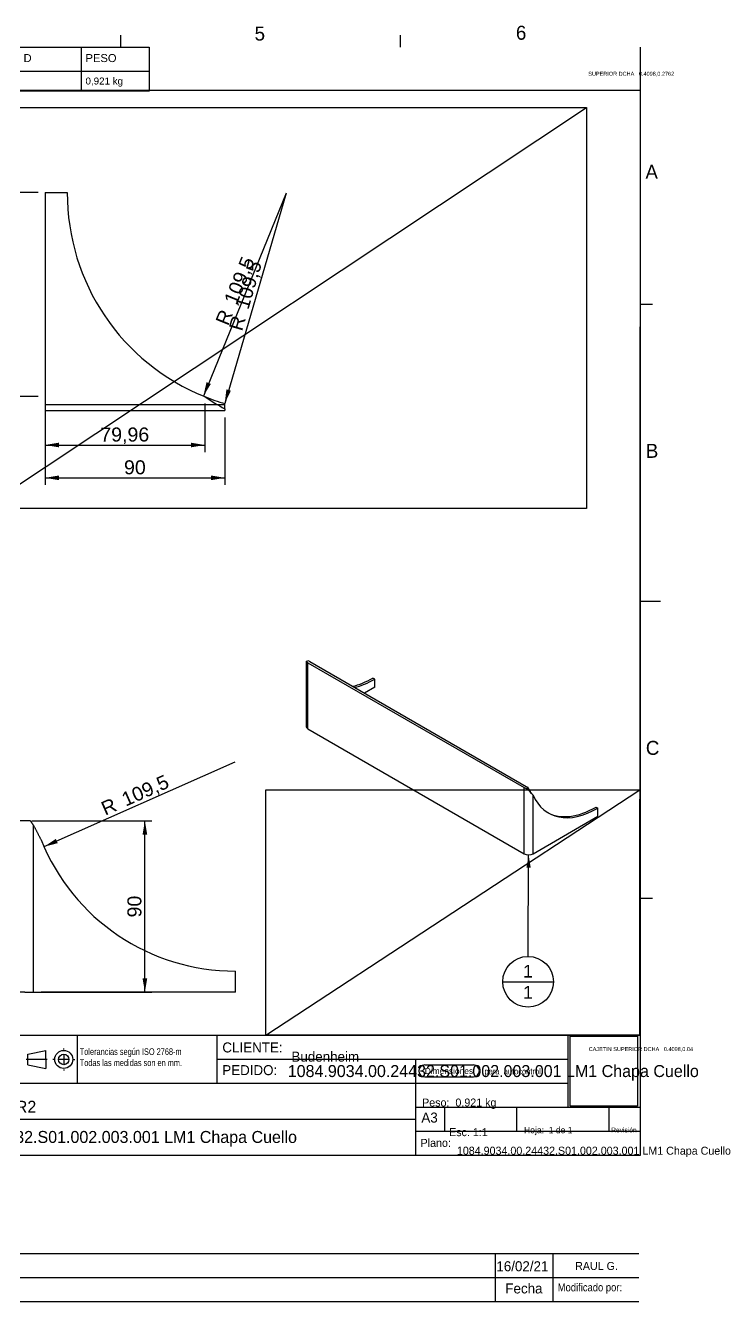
# Model space of a CAD drawing. Header units: millimetres. Extents: x -1 to 433, y -27 to 292.
# Drawn here: x 256.2 to 432.5, y -26.5 to 292.4 of the extents above; entities that cross this region are included whole.
import ezdxf
from ezdxf import colors
from ezdxf.entities.mleader import LeaderData, LeaderLine
from ezdxf.enums import TextEntityAlignment as Align
from ezdxf.lldxf.tags import DXFTag
from ezdxf.math import Vec2, Vec3

# ---------------------------------------------------------------- set-up
doc = ezdxf.new("R2010")
doc.units = ezdxf.units.MM
doc.layers.add('1084.9034.00.244', color=7, linetype='Continuous')
doc.layers.add('Predeterminado', color=7, linetype='Continuous')
doc.styles.add('SEACAD_Arial', font='arial.ttf')
tags = doc.linetypes.add('CENTER2', pattern=[28.575, 19.05, -3.175, 3.175, -3.175]).pattern_tags.tags
tags[10:11] = [DXFTag(74, 4), DXFTag(75, 0), DXFTag(340, '0'), DXFTag(46, 0.0), DXFTag(50, 0.0), DXFTag(44, 0.0), DXFTag(45, 0.0)]
tags[8:9] = [DXFTag(74, 4), DXFTag(75, 0), DXFTag(340, '0'), DXFTag(46, 0.0), DXFTag(50, 0.0), DXFTag(44, 0.0), DXFTag(45, 0.0)]
tags[6:7] = [DXFTag(74, 4), DXFTag(75, 0), DXFTag(340, '0'), DXFTag(46, 0.0), DXFTag(50, 0.0), DXFTag(44, 0.0), DXFTag(45, 0.0)]
tags[4:5] = [DXFTag(74, 4), DXFTag(75, 0), DXFTag(340, '0'), DXFTag(46, 0.0), DXFTag(50, 0.0), DXFTag(44, 0.0), DXFTag(45, 0.0)]
tags = doc.linetypes.add('DASHDOT2', pattern=[12.7, 6.35, -3.175, 0, -3.175]).pattern_tags.tags
tags[10:11] = [DXFTag(74, 4), DXFTag(75, 0), DXFTag(340, '0'), DXFTag(46, 0.0), DXFTag(50, 0.0), DXFTag(44, 0.0), DXFTag(45, 0.0)]
tags[8:9] = [DXFTag(74, 4), DXFTag(75, 0), DXFTag(340, '0'), DXFTag(46, 0.0), DXFTag(50, 0.0), DXFTag(44, 0.0), DXFTag(45, 0.0)]
tags[6:7] = [DXFTag(74, 4), DXFTag(75, 0), DXFTag(340, '0'), DXFTag(46, 0.0), DXFTag(50, 0.0), DXFTag(44, 0.0), DXFTag(45, 0.0)]
tags[4:5] = [DXFTag(74, 4), DXFTag(75, 0), DXFTag(340, '0'), DXFTag(46, 0.0), DXFTag(50, 0.0), DXFTag(44, 0.0), DXFTag(45, 0.0)]
tags = doc.linetypes.add('HIDDEN2', pattern=[4.7625, 3.175, -1.5875]).pattern_tags.tags
tags[6:7] = [DXFTag(74, 4), DXFTag(75, 0), DXFTag(340, '0'), DXFTag(46, 0.0), DXFTag(50, 0.0), DXFTag(44, 0.0), DXFTag(45, 0.0)]
tags[4:5] = [DXFTag(74, 4), DXFTag(75, 0), DXFTag(340, '0'), DXFTag(46, 0.0), DXFTag(50, 0.0), DXFTag(44, 0.0), DXFTag(45, 0.0)]
doc.dimstyles.new('U3_5', dxfattribs={"dimtxt": 3.5, "dimasz": 3.5, "dimexe": 1.75, "dimexo": 1.75, "dimgap": 0.875, "dimtad": 1, "dimlfac": 2, "dimtxsty": 'SEACAD_Arial', "dimblk1": '_SE_FILLED', "dimblk2": '_SE_FILLED', "dimsah": 1, "dimcen": 1.75, "dimadec": 1, "dimazin": 0, "dimtfac": 0.5, "dimtdec": 3, "dimtmove": 0, "dimatfit": 3, "dimfxl": 1, "dimtolj": 1, "dimarcsym": 0})
picture_1 = doc.add_image_def('image1.jpg', size_in_pixel=(301, 313))

# ---------------------------------------------------------------- blocks, each defined once
blk = doc.blocks.new('SEANNOT_GROUP')
at = {"layer": 'Predeterminado', "linetype": 'Continuous'}
blk.add_hatch(color=7, dxfattribs=at).paths.add_polyline_path([(382.53, 81.93), (382.02, 85.11), (381.48, 81.94)])
at = {"layer": 'Predeterminado', "color": 7, "linetype": 'Continuous'}
blk.add_line((375.53, 53.39), (388.23, 53.39), dxfattribs=at)
blk.add_lwpolyline([(381.9, 59.74), (382.02, 85.11)], dxfattribs=at)
blk.add_circle((381.88, 53.39), 6.35, dxfattribs=at)
at = {"layer": 'Predeterminado', "color": 7, "linetype": 'Continuous', "style": 'SEACAD_Arial'}
for p in [(380.63, 57.61), (380.63, 52.34)]:
    blk.add_text('1', height=3.17, dxfattribs=at).set_placement(p, align=Align.TOP_LEFT)
blk = doc.blocks.new('SE')
at = {"layer": 'Predeterminado', "color": 7, "linetype": 'Continuous'}
for p, q in [((16.53, 287.19), (16.53, 281.19)), ((25.03, 287.19), (25.03, 281.19)), ((70.12, 287.19), (70.12, 281.19)), ((133.12, 287.19), (133.12, 281.19)), ((209.12, 287.19), (209.12, 281.19)), ((223.12, 287.19), (223.12, 281.19)), ((238.62, 287.19), (238.62, 281.19)), ((254.12, 287.19), (254.12, 281.19)), ((269.62, 287.19), (269.62, 281.19)), ((9.53, 281.19), (286.62, 281.19)), ((16.53, 281.19), (16.53, 276.19)), ((25.03, 281.19), (25.03, 276.19)), ((70.12, 281.19), (70.12, 276.19)), ((133.12, 281.19), (133.12, 276.19)), ((209.12, 281.19), (209.12, 276.19)), ((223.12, 281.19), (223.12, 276.19)), ((238.62, 281.19), (238.62, 276.19)), ((254.12, 281.19), (254.12, 276.19)), ((269.62, 281.19), (269.62, 276.19))]:
    blk.add_line(p, q, dxfattribs=at)
blk.add_lwpolyline([(9.53, 276.19), (9.53, 287.19), (286.62, 287.19), (286.62, 276.19), (9.53, 276.19)], dxfattribs=at)
at = {"layer": 'Predeterminado', "color": 7, "linetype": 'Continuous', "style": 'SEACAD_Arial'}
for s, height, p in [('Nº', 2, (11.58, 285.47)), ('Cant', 2, (17.62, 285.47)), ('Nombre archivo', 2, (26.12, 285.47)), ('DENOMINACION', 2, (71.21, 285.47)), ('MATERIAL / REFª. PROVEEDOR', 2, (134.21, 285.47)), ('Espesor', 2, (210.21, 285.47)), ('L', 2, (224.21, 285.47)), ('H', 2, (239.71, 285.47)), ('D', 2, (255.21, 285.47)), ('PESO', 2, (270.71, 285.47)), ('1', 1.75, (12.4, 279.61)), ('1', 1.75, (17.62, 279.61)), ('1084.9034.00.24432.S01.002.003.001', 1.75, (26.12, 279.61)), ('1084.9034.00.24432.S01.002.003.001 LM1 Chapa', 1.75, (71.21, 279.61)), ('AISI304', 1.75, (134.21, 279.61)), ('0,921 kg', 1.75, (270.71, 279.61))]:
    blk.add_text(s, height=height, dxfattribs=at).set_placement(p, align=Align.TOP_LEFT)
blk = doc.blocks.new('SE2')
at = {"layer": '1084.9034.00.244', "color": 7, "linetype": 'Continuous'}
for p, q in [((261.05, 250.65), (261.05, 199.65)), ((261.05, 250.65), (266.62, 250.65)), ((261.05, 199.65), (261.05, 196.15)), ((306.05, 196.62), (306.05, 197.92)), ((261.05, 196.15), (306.05, 196.15)), ((306.05, 196.62), (306.05, 196.15))]:
    blk.add_line(p, q, dxfattribs=at)
at = {"layer": '1084.9034.00.244', "color": 7, "linetype": 'HIDDEN2'}
blk.add_line((261.05, 197.65), (306.05, 197.65), dxfattribs=at)
at = {"layer": '1084.9034.00.244', "color": 7, "linetype": 'Continuous'}
for centre, radius, start, end in [((321.37, 250.48), 54.75, 179.8227, 248.1887), ((321.37, 250.48), 54.75, 248.1887, 253.7486), ((325.29, 234.17), 42.19, 234.8981, 242.8679)]:
    blk.add_arc(centre, radius, start, end, dxfattribs=at)
blk = doc.blocks.new('SE4')
at = {"layer": '1084.9034.00.244', "color": 7, "linetype": 'Continuous'}
for p, q in [((326.35, 133.39), (326.35, 117.25)), ((326.4, 133.55), (327.06, 133.65)), ((326.81, 133.14), (380.91, 101.91)), ((326.81, 116.61), (326.81, 133.14)), ((327.29, 133.42), (381.38, 102.19)), ((343.52, 129.03), (343.04, 129.31)), ((343.52, 126.99), (343.52, 129.03)), ((343.52, 126.99), (340.97, 125.52)), ((326.81, 116.61), (380.91, 85.38)), ((380.91, 85.38), (380.91, 101.91)), ((381.61, 101.67), (381.79, 102.05)), ((383.13, 85.38), (383.13, 100.07)), ((398.88, 97.07), (399.36, 96.79)), ((399.36, 94.75), (399.36, 96.79)), ((383.13, 85.38), (399.36, 94.75))]:
    blk.add_line(p, q, dxfattribs=at)
for centre, radius, start, end in [((346.15, 66.63), 49.86, 42.1112, 44.6561), ((368.79, 94.37), 15.1, 26.7099, 30.5816), ((385, 102.56), 3.07, 206.8719, 223.6486)]:
    blk.add_arc(centre, radius, start, end, dxfattribs=at)
for centre, major_axis, start_param, end_param in [((327.93, 133.78), (-1.57, 0), 0.261525, 0.785398), ((327.93, 133.78), (-0.9, 0), 0.261525, 0.785398), ((342.99, 149.4), (12.32, 21.34), 3.6361, 3.930085), ((343.46, 149.12), (12.32, 21.34), 3.6361, 3.930085), ((327.93, 117.25), (1.58, 0), 3.141593, 3.926991), ((382.02, 102.55), (-0.9, 0), 0.785398, 1.309272), ((382.02, 102.55), (-1.58, 0), 0.785398, 1.309272), ((399.31, 116.88), (12.32, 21.34), 2.736874, 3.930085), ((398.83, 117.15), (12.32, 21.34), 3.160967, 3.930085), ((382.02, 86.02), (-1.58, 0), 0.785398, 2.356194)]:
    blk.add_ellipse(centre, major_axis=major_axis, ratio=0.57735, start_param=start_param, end_param=end_param, dxfattribs=at)
blk.add_open_spline([(326.4, 133.55), (326.38, 133.53), (326.37, 133.5), (326.35, 133.45), (326.35, 133.42), (326.35, 133.4)], degree=3, knots=[0, 0, 0, 0, 0.125, 0.125, 0.2257582, 0.2257582, 0.2257582, 0.2257582], dxfattribs=at)
blk = doc.blocks.new('SE5')
at = {"layer": '1084.9034.00.244', "color": 7, "linetype": 'CENTER2'}
for p, q in [((91.98, 92.65), (91.98, 50.76)), ((258.05, 92.65), (258.05, 50.76))]:
    blk.add_line(p, q, dxfattribs=at)
at = {"layer": '1084.9034.00.244', "color": 7, "linetype": 'Continuous'}
for p, q in [((92.65, 93.65), (93.99, 93.65)), ((256.04, 93.65), (93.99, 93.65)), ((257.38, 93.65), (256.04, 93.65)), ((41.35, 50.76), (41.35, 56.07)), ((308.68, 50.76), (308.68, 56.07)), ((89.96, 50.76), (41.35, 50.76)), ((93.99, 50.76), (89.96, 50.76)), ((256.04, 50.76), (93.99, 50.76)), ((256.04, 50.76), (260.06, 50.76)), ((308.68, 50.76), (260.06, 50.76))]:
    blk.add_line(p, q, dxfattribs=at)
for centre, start, end in [((41.51, 108.25), 269.8227, 338.1887), ((308.52, 108.25), 201.8113, 270.1773)]:
    blk.add_arc(centre, 52.19, start, end, dxfattribs=at)
for points, knots in [([(89.96, 88.86), (90.01, 88.95), (90.1, 89.12), (90.24, 89.38), (90.38, 89.65), (90.49, 89.87), (90.61, 90.1), (90.73, 90.33), (90.87, 90.6), (91, 90.86), (91.12, 91.08), (91.23, 91.3), (91.34, 91.51), (91.47, 91.76), (91.6, 91.99), (91.73, 92.22), (91.82, 92.39), (91.91, 92.54), (91.99, 92.67), (92.1, 92.85), (92.21, 93.02), (92.32, 93.19), (92.43, 93.36), (92.54, 93.51), (92.61, 93.61), (92.65, 93.65)], [0, 0, 0, 0, 0.053241, 0.106874, 0.160864, 0.215167, 0.246906, 0.30129, 0.355522, 0.409593, 0.463492, 0.494095, 0.544256, 0.593884, 0.64296, 0.691462, 0.739384, 0.745293, 0.784696, 0.823301, 0.861097, 0.898075, 0.934241, 0.969641, 1, 1, 1, 1]), ([(257.38, 93.65), (257.39, 93.64), (257.43, 93.59), (257.51, 93.47), (257.63, 93.32), (257.74, 93.15), (257.85, 92.98), (257.96, 92.8), (258.07, 92.62), (258.18, 92.43), (258.29, 92.24), (258.37, 92.09), (258.46, 91.93), (258.56, 91.75), (258.69, 91.5), (258.82, 91.25), (258.95, 91), (259.09, 90.74), (259.18, 90.56), (259.28, 90.37), (259.37, 90.18), (259.51, 89.91), (259.65, 89.65), (259.79, 89.39), (259.92, 89.12), (260.02, 88.95), (260.06, 88.86)], [0, 0, 0, 0, 0.005032, 0.039922, 0.075496, 0.111821, 0.148938, 0.186846, 0.225536, 0.264996, 0.305217, 0.346189, 0.356267, 0.407107, 0.458369, 0.510036, 0.562089, 0.614512, 0.667291, 0.67469, 0.729417, 0.784006, 0.838405, 0.892567, 0.946445, 1, 1, 1, 1])]:
    blk.add_open_spline(points, degree=3, knots=knots, dxfattribs=at)
blk = doc.blocks.new('DMBLK6')
at = {"layer": 'Predeterminado', "linetype": 'Continuous', "transparency": 16777216}
for points in [[(253.07, 247.15), (254.24, 247.15), (253.66, 250.65)], [(253.07, 203.15), (253.66, 199.65), (254.24, 203.15)]]:
    blk.add_hatch(color=7, dxfattribs=at).paths.add_polyline_path(points)
at = {"layer": 'Predeterminado', "color": 7, "linetype": 'Continuous', "transparency": 16777216}
for p, q in [((259.3, 250.65), (251.91, 250.65)), ((253.66, 250.65), (253.66, 199.65)), ((259.3, 199.65), (251.91, 199.65))]:
    blk.add_line(p, q, dxfattribs=at)
at = {"layer": 'Predeterminado', "color": 7, "linetype": 'Continuous', "transparency": 16777216, "style": 'SEACAD_Arial'}
blk.add_text('102', height=3.5, rotation=90, dxfattribs=at).set_placement((249.28, 221.04), align=Align.TOP_LEFT)
blk = doc.blocks.new('_SE_FILLED')
at = {"color": 0}
blk.add_line((0, 0), (-1, 0), dxfattribs=at)
blk.add_solid([(0, 0), (-1, -0.1665), (-1, 0.1665), (0, 0)], dxfattribs=at)
blk = doc.blocks.new('DMBLK7')
at = {"layer": 'Predeterminado', "linetype": 'Continuous', "transparency": 16777216}
for points in [[(264.55, 186.97), (264.55, 188.14), (261.05, 187.55)], [(297.53, 186.97), (301.03, 187.55), (297.53, 188.14)]]:
    blk.add_hatch(color=7, dxfattribs=at).paths.add_polyline_path(points)
at = {"layer": 'Predeterminado', "color": 7, "linetype": 'Continuous', "transparency": 16777216}
for p, q in [((261.05, 197.9), (261.05, 185.8)), ((301.03, 197.9), (301.03, 185.8)), ((261.05, 187.55), (301.03, 187.55))]:
    blk.add_line(p, q, dxfattribs=at)
at = {"layer": 'Predeterminado', "color": 7, "linetype": 'Continuous', "transparency": 16777216, "style": 'SEACAD_Arial'}
blk.add_text('79,96', height=3.5, dxfattribs=at).set_placement((274.88, 191.93), align=Align.TOP_LEFT)
blk = doc.blocks.new('DMBLK8')
at = {"layer": 'Predeterminado', "linetype": 'Continuous', "transparency": 16777216}
for points in [[(264.55, 178.77), (264.55, 179.93), (261.05, 179.35)], [(302.55, 178.77), (306.05, 179.35), (302.55, 179.93)]]:
    blk.add_hatch(color=7, dxfattribs=at).paths.add_polyline_path(points)
at = {"layer": 'Predeterminado', "color": 7, "linetype": 'Continuous', "transparency": 16777216}
for p, q in [((261.05, 194.4), (261.05, 177.6)), ((306.05, 194.4), (306.05, 177.6)), ((261.05, 179.35), (306.05, 179.35))]:
    blk.add_line(p, q, dxfattribs=at)
at = {"layer": 'Predeterminado', "color": 7, "linetype": 'Continuous', "transparency": 16777216, "style": 'SEACAD_Arial'}
blk.add_text('90', height=3.5, dxfattribs=at).set_placement((280.81, 183.73), align=Align.TOP_LEFT)
blk = doc.blocks.new('DMBLK9')
at = {"layer": 'Predeterminado', "linetype": 'Continuous', "transparency": 16777216}
blk.add_hatch(color=7, dxfattribs=at).paths.add_polyline_path([(302.53, 202.82), (301.45, 203.26), (300.66, 199.8)])
at = {"layer": 'Predeterminado', "color": 7, "linetype": 'Continuous', "transparency": 16777216}
blk.add_line((321.37, 250.48), (300.66, 199.8), dxfattribs=at)
at = {"layer": 'Predeterminado', "color": 7, "linetype": 'Continuous', "transparency": 16777216, "style": 'SEACAD_Arial'}
for s, p in [('109,5', (305.7, 223.68)), ('R', (303.58, 218.5))]:
    blk.add_text(s, height=3.5, rotation=67.7752, dxfattribs=at).set_placement(p, align=Align.TOP_LEFT)
blk = doc.blocks.new('DMBLK10')
at = {"layer": 'Predeterminado', "linetype": 'Continuous', "transparency": 16777216}
blk.add_hatch(color=7, dxfattribs=at).paths.add_polyline_path([(307.54, 201.13), (306.42, 201.46), (306, 197.93)])
at = {"layer": 'Predeterminado', "color": 7, "linetype": 'Continuous', "transparency": 16777216}
blk.add_line((321.37, 250.48), (306, 197.93), dxfattribs=at)
at = {"layer": 'Predeterminado', "color": 7, "linetype": 'Continuous', "transparency": 16777216, "style": 'SEACAD_Arial'}
for s, p in [('109,5', (308.54, 222.21)), ('R', (306.97, 216.83))]:
    blk.add_text(s, height=3.5, rotation=73.6926, dxfattribs=at).set_placement(p, align=Align.TOP_LEFT)
blk = doc.blocks.new('DMBLK17')
at = {"layer": 'Predeterminado', "linetype": 'Continuous', "transparency": 16777216}
for points in [[(286.62, 90.15), (286.04, 93.65), (285.45, 90.15)], [(286.62, 54.26), (285.45, 54.26), (286.04, 50.76)]]:
    blk.add_hatch(color=7, dxfattribs=at).paths.add_polyline_path(points)
at = {"layer": 'Predeterminado', "color": 7, "linetype": 'Continuous', "transparency": 16777216}
for p, q in [((257.79, 93.65), (287.79, 93.65)), ((286.04, 50.76), (286.04, 93.65)), ((257.79, 50.76), (287.79, 50.76))]:
    blk.add_line(p, q, dxfattribs=at)
at = {"layer": 'Predeterminado', "color": 7, "linetype": 'Continuous', "transparency": 16777216, "style": 'SEACAD_Arial'}
blk.add_text('90', height=3.5, rotation=90, dxfattribs=at).set_placement((281.66, 69.46), align=Align.TOP_LEFT)
blk = doc.blocks.new('DMBLK20')
at = {"layer": 'Predeterminado', "linetype": 'Continuous', "transparency": 16777216}
blk.add_hatch(color=7, dxfattribs=at).paths.add_polyline_path([(264.23, 88.03), (263.75, 89.09), (260.79, 87.14)])
at = {"layer": 'Predeterminado', "color": 7, "linetype": 'Continuous', "transparency": 16777216}
blk.add_line((308.52, 108.25), (260.79, 87.14), dxfattribs=at)
at = {"layer": 'Predeterminado', "color": 7, "linetype": 'Continuous', "transparency": 16777216, "style": 'SEACAD_Arial'}
for s, p in [('109,5', (279.81, 100.34)), ('R', (274.69, 98.07))]:
    blk.add_text(s, height=3.5, rotation=23.8623, dxfattribs=at).set_placement(p, align=Align.TOP_LEFT)
blk = doc.blocks.new('_Dot')
at = {"color": 0, "linetype": 'ByBlock', "lineweight": -2}
blk.add_line((-0.5, 0), (-1, 0), dxfattribs=at)
at = {"color": 0, "linetype": 'ByBlock', "const_width": 0.5}
blk.add_lwpolyline([(-0.25, 0, 1), (0.25, 0, 1)], format="xyb", close=True, dxfattribs=at)
blk = doc.blocks.new('SEANNOT_GROUP6')
at = {"layer": 'Predeterminado', "color": 7, "linetype": 'DASHDOT2'}
for p, q in [((265.73, 36.47), (265.73, 36.72)), ((265.73, 35.22), (265.73, 32.72)), ((263.23, 33.97), (262.98, 33.97)), ((266.98, 33.97), (264.48, 33.97)), ((268.23, 33.97), (268.48, 33.97)), ((265.73, 31.47), (265.73, 31.22))]:
    blk.add_line(p, q, dxfattribs=at)
blk = doc.blocks.new('SEANNOT_GROUP10')
at = {"layer": 'Predeterminado', "color": 7, "linetype": 'Continuous'}
for p, q in [((356.03, 32.59), (368.19, 32.59)), ((356.03, 29.59), (368.19, 29.59))]:
    blk.add_line(p, q, dxfattribs=at)
for centre, start, end in [((356.03, 31.09), 90, 270), ((368.19, 31.09), 270, 90)]:
    blk.add_arc(centre, 1.5, start, end, dxfattribs=at)
at = {"layer": 'Predeterminado', "color": 7, "linetype": 'Continuous', "style": 'SEACAD_Arial'}
blk.add_text('Dimensiones', height=1.5, dxfattribs=at).set_placement((356.03, 31.84), align=Align.TOP_LEFT)

msp = doc.modelspace()

# ---------------------------------------------------------------- linework, layer by layer
at = {"color": 1}
for p, q in [((409.9919, 276.1935), (9.5266, 276.1935)), ((409.8153, 40.0077), (409.9919, 276.1935)), ((219.8153, 40.0077), (409.8153, 40.0077))]:
    msp.add_line(p, q, dxfattribs=at)
for p, q in [((245.4122, 171.6534), (396.4898, 271.9187)), ((316.2626, 40.0077), (409.8153, 101.3312))]:
    msp.add_line(p, q)
for points in [[(245.4122, 271.9187), (396.4898, 271.9187), (396.4898, 171.6534), (245.4122, 171.6534)], [(409.8153, 40.0077), (316.2626, 40.0077), (316.2626, 101.3312), (409.8153, 101.3312)]]:
    msp.add_lwpolyline(points, close=True)
at = {"layer": 'Predeterminado', "color": 7, "linetype": 'Continuous'}
for p, q in [((280, 287), (280, 290)), ((350, 287), (350, 290)), ((410, 10), (410, 287)), ((410, 222.75), (413, 222.75)), ((410, 148.5), (415, 148.5)), ((410, 74.25), (413, 74.25)), ((219.8153, 40.0077), (409.8153, 40.0077)), ((269.0653, 40.0077), (269.0653, 28.0077)), ((304.0653, 40.0077), (304.0653, 28.0077)), ((391.8943, 22.0077), (391.8943, 40.0446)), ((256.727, 35.2797), (261.227, 36.2172)), ((256.727, 35.2797), (261.227, 36.2172)), ((256.727, 32.6547), (256.727, 35.2797)), ((261.227, 33.9672), (261.227, 36.2172)), ((256.727, 32.6547), (261.227, 31.7172)), ((261.227, 33.9672), (261.227, 31.7172)), ((304.0653, 34.0077), (391.8943, 34.0077)), ((353.8153, 10.0077), (353.8153, 34.0077)), ((219.8153, 28.0077), (391.8943, 28.0077)), ((353.8153, 22.0077), (409.8153, 22.0077)), ((361.0273, 22.0077), (361.0273, 22.0164)), ((361.0273, 16.0077), (361.0273, 22.0077)), ((379.0273, 16.0077), (379.0273, 22.0077)), ((392.1932, 22.0077), (409.8153, 22.0077)), ((402.0527, 22.0077), (402.0527, 16.0077)), ((219.8153, 19.0077), (353.8153, 19.0077)), ((353.8153, 16.0077), (409.8153, 16.0077)), ((10, 10), (410, 10)), ((219.8153, 10.0077), (409.8153, 10.0077)), ((219.5633, -14.5336), (409.5633, -14.5336)), ((373.7161, -26.5336), (373.7161, -14.5336)), ((388.1423, -26.5336), (388.1423, -14.5336)), ((219.5633, -20.5336), (409.5633, -20.5336)), ((219.5633, -26.5336), (409.5633, -26.5336))]:
    msp.add_line(p, q, dxfattribs=at)
at = {"layer": 'Predeterminado', "color": 7, "linetype": 'DASHDOT2'}
msp.add_line((261.6072, 33.9669), (256.3041, 33.9669), dxfattribs=at)
at = {"layer": 'Predeterminado', "color": 7, "linetype": 'Continuous'}
for centre, radius in [((265.7309, 33.9672), 2.25), ((265.7309, 33.9672), 1.3125), ((409.8153, 10.0077), 0.00493)]:
    msp.add_circle(centre, radius, dxfattribs=at)

# ---------------------------------------------------------------- block references
at = {"layer": 'Predeterminado'}
for name, p in [('SE', (0.4734, -0.1935)), ('SE2', (0, 0)), ('SE4', (0, 0)), ('SE5', (0, 0)), ('SEANNOT_GROUP', (0, 0)), ('SEANNOT_GROUP6', (0, 0)), ('SEANNOT_GROUP10', (0, 0))]:
    msp.add_blockref(name, p, dxfattribs=at)

# ---------------------------------------------------------------- texts
at = {"color": 1, "char_height": 25, "attachment_point": 1}
for s, insert in [('{\\H0.04x;\\C256;SUPERIOR DCHA   0.4098,0.2762}', (396.939, 280.8536)), ('{\\H0.04x;\\C256;CAJETIN SUPERIOR DCHA   0.4098,0.04}', (397.0451, 37.0545))]:
    msp.add_mtext_dynamic_manual_height_columns(s, width=43.209492, gutter_width=125, heights=[0], dxfattribs=dict(at, insert=insert))
at = {"layer": 'Predeterminado'}
for s, insert, char_height, width, attachment_point in [('{\\fUtsaah|b0||i0||c0|p34;\\C7;\\H3.5;\\W1.;5}', (313.4793, 292.1512), 3.5, 3.013054, 1), ('{\\fUtsaah|b0||i0||c0|p34;\\C7;\\H3.5;\\W1.;6}', (378.8385, 292.3617), 3.5, 3.013054, 1), ('{\\fUtsaah|b0||i0||c0|p34;\\C7;\\H3.5;\\W1.;A}', (411.2335, 257.5933), 3.5, 3.598924, 1), ('{\\fUtsaah|b0||i0||c0|p34;\\C7;\\H3.5;\\W1.;B}', (411.3366, 187.848), 3.5, 3.598924, 1), ('{\\fUtsaah|b0||i0||c0|p34;\\C7;\\H3.5;\\W1.;C}', (411.3366, 113.598), 3.5, 3.850011, 1), ('{\\fUtsaah|b0||i0||c0|p34;\\C7;\\H1.66665;\\W0.76;Tolerancias según ISO 2768-m\\P}{\\fUtsaah|b0||i0||c0|p34;\\C7;\\H1.66665;\\W0.76;Todas las medidas son en mm.}', (269.7367, 36.7529), 1.66665, 33.560736, 1), ('{\\fUtsaah|b0||i0||c0|p34;\\C7;\\H2.5;\\W1.;CLIENTE:}', (305.4153, 38.2147), 2.5, 17.336968, 1), ('{\\fUtsaah|b0||i0||c0|p34;\\C7;\\H2.5;\\W1.;PEDIDO:}', (305.3907, 32.5452), 2.5, 15.78262, 1), ('{\\fUtsaah|b0||i0||c0|p34;\\C7;\\H1.5;\\W0.82;para  autocontrol}', (370.9752, 31.7312), 1.5, 17.360881, 1), ('{\\fUtsaah|b0||i0||c0|p34;\\C7;\\H2.5;\\W1.;A3}', (355.195, 20.6975), 2.5, 4.722837, 1), ('{\\fUtsaah|b0||i0||c0|p34;\\C7;\\H2.;\\W1.;Plano:}', (354.9931, 14.1138), 2, 8.752185, 1), ('{\\fUtsaah|b0||i0||c0|p34;\\C7;\\H2.5;\\W1.;16/02/21}', (373.9493, -17.7465), 2.5, 15.065228, 4), ('{\\fUtsaah|b0||i0||c0|p34;\\C7;\\H2.;\\W1.;RAUL G.}', (393.6439, -17.6755), 2, 12.291315, 4), ('{\\fUtsaah|b0||i0||c0|p34;\\C7;\\H2.5;\\W1.;Fecha}', (376.1968, -23.2876), 2.5, 10.701098, 4), ('{\\fUtsaah|b0||i0||c0|p34;\\C7;\\H2.;\\W0.88;Modificado por:}', (389.2995, -23.2973), 2, 21.043489, 4)]:
    msp.add_mtext(s, dxfattribs=dict(at, insert=insert, char_height=char_height, width=width, attachment_point=attachment_point))

# ---------------------------------------------------------------- dimensions: what is measured, and where the dimension line sits
at = {"layer": 'Predeterminado', "color": 7, "linetype": 'Continuous'}
for base, p1, p2, angle, picture, middle in [((253.658, 250.65), (261.05, 250.65), (261.05, 199.65), 270, 'DMBLK6', (253.658, 225.15)), ((261.05, 187.554), (261.05, 199.65), (301.0295, 199.65), 0, 'DMBLK7', (281.0397, 187.554)), ((261.05, 179.35), (261.05, 196.15), (306.05, 196.15), 0, 'DMBLK8', (283.55, 179.35))]:
    dim = msp.add_linear_dim(base=base, p1=p1, p2=p2, angle=angle, text='\\A1;<>', dimstyle='U3_5', dxfattribs=at)
    dim.commit()
    dim.dimension.update_dxf_attribs({"geometry": picture, "text_midpoint": middle, "dimtype": 161})
for mpoint, picture, middle in [((300.6632, 199.7981), 'DMBLK9', (311.0175, 225.1394)), ((305.9986, 197.9332), 'DMBLK10', (313.6852, 224.2069))]:
    dim = msp.add_radius_dim(center=(321.3719, 250.4806), mpoint=mpoint, text='\\A1;<>', dimstyle='U3_5', dxfattribs=at)
    dim.commit()
    dim.dimension.update_dxf_attribs({"geometry": picture, "text_midpoint": middle, "dimtype": 164})
dim = msp.add_radius_dim(center=(308.516, 108.2549), mpoint=(260.789, 87.1428), text='\\A1;<>', dimstyle='U3_5', override={"dimlfac": 2.098182}, dxfattribs=at)
dim.commit()
dim.dimension.update_dxf_attribs({"geometry": 'DMBLK20', "text_midpoint": (284.6525, 97.6989), "dimtype": 164})
dim = msp.add_linear_dim(base=(286.0363, 50.7557), p1=(256.0363, 50.7557), p2=(256.0363, 93.65), angle=90, text='\\A1;<>', dimstyle='U3_5', override={"dimlfac": 2.098182}, dxfattribs=at)
dim.commit()
dim.dimension.update_dxf_attribs({"geometry": 'DMBLK17', "text_midpoint": (286.0363, 72.2029), "dimtype": 161})

# ---------------------------------------------------------------- pictures from other files: only their frames are drawn
image = msp.add_image(picture_1, insert=(392.4477, 22.2687), size_in_units=(16.8434, 17.5149))
image.dxf.flags = 7

# ---------------------------------------------------------------- leaders
ml = msp.add_multileader_mtext('Standard', dxfattribs=at)
ml.set_content('{\\pxsm0.9;\\fUtsaah|b0||i0||c0|p34;\\W1.;Budenheim\\P}', color=7)
ml.set_leader_properties()
ml.set_arrow_properties(name='DOT')
ml.build(insert=Vec2(0, 0))
ml.multileader.update_dxf_attribs({"leader_type": 0, "dogleg_length": 0, "arrow_head_size": 2.5})
ctx = ml.context
ctx.base_point, ctx.char_height, ctx.arrow_head_size = Vec3(0, 0), 2.5, 2.5
notes = []
notes.append((ctx, [(0, (0, 0, 0), (0, 0), (1, 0), 1, [])]))
ctx.mtext.insert = Vec3(322.7019, 35.9123)
ml = msp.add_multileader_mtext('Standard', dxfattribs=at)
ml.set_content('{\\pxsm0.9;\\fUtsaah|b0||i0||c0|p34;\\W1.;1084.9034.00.24432.S01.002.003.001 LM1 Chapa Cuello\\P}', color=7)
ml.set_leader_properties()
ml.set_arrow_properties(name='DOT')
ml.build(insert=Vec2(0, 0))
ml.multileader.update_dxf_attribs({"leader_type": 0, "dogleg_length": 0, "arrow_head_size": 3})
ctx = ml.context
ctx.base_point, ctx.char_height, ctx.arrow_head_size = Vec3(0, 0), 3, 3
notes.append((ctx, [(0, (0, 0, 0), (0, 0), (1, 0), 1, [])]))
ctx.mtext.insert = Vec3(321.7622, 32.5662)
ml = msp.add_multileader_mtext('Standard', dxfattribs=at)
ml.set_content('{\\pxsm0.9;\\fUtsaah|b0||i0||c0|p34;\\W1.;Peso:  0,921 kg\\P}', color=7)
ml.set_leader_properties()
ml.set_arrow_properties(name='DOT')
ml.build(insert=Vec2(0, 0))
ml.multileader.update_dxf_attribs({"leader_type": 0, "dogleg_length": 0, "arrow_head_size": 2})
ctx = ml.context
ctx.base_point, ctx.char_height, ctx.arrow_head_size = Vec3(0, 0), 2, 2
notes.append((ctx, [(0, (0, 0, 0), (0, 0), (1, 0), 1, [])]))
ctx.mtext.insert = Vec3(355.3773, 24.1992)
ml = msp.add_multileader_mtext('Standard', dxfattribs=at)
ml.set_content('{\\pxsm0.9;\\fUtsaah|b0||i0||c0|p34;\\W1.;24432-04-004-01-R2\\P}', color=7)
ml.set_leader_properties()
ml.set_arrow_properties(name='DOT')
ml.build(insert=Vec2(0, 0))
ml.multileader.update_dxf_attribs({"leader_type": 0, "dogleg_length": 0, "arrow_head_size": 3})
ctx = ml.context
ctx.base_point, ctx.char_height, ctx.arrow_head_size = Vec3(0, 0), 3, 3
notes.append((ctx, [(0, (0, 0, 0), (0, 0), (1, 0), 1, [])]))
ctx.mtext.insert = Vec3(221.6237, 23.6313)
ml = msp.add_multileader_mtext('Standard', dxfattribs=at)
ml.set_content('{\\pxsm0.9;\\fUtsaah|b0||i0||c0|p34;\\W1.;Hoja:  1 de 1\\P}', color=7)
ml.set_leader_properties()
ml.set_arrow_properties(name='DOT')
ml.build(insert=Vec2(0, 0))
ml.multileader.update_dxf_attribs({"leader_type": 0, "dogleg_length": 0, "arrow_head_size": 1.6})
ctx = ml.context
ctx.base_point, ctx.char_height, ctx.arrow_head_size = Vec3(0, 0), 1.6, 1.6
notes.append((ctx, [(0, (0, 0, 0), (0, 0), (1, 0), 1, [])]))
ctx.mtext.insert = Vec3(380.86, 17.1207)
ml = msp.add_multileader_mtext('Standard', dxfattribs=at)
ml.set_content('{\\pxsm0.9;\\fUtsaah|b0||i0||c0|p34;\\W1.;Revisión\\P}', color=7)
ml.set_leader_properties()
ml.set_arrow_properties(name='DOT')
ml.build(insert=Vec2(0, 0))
ml.multileader.update_dxf_attribs({"leader_type": 0, "dogleg_length": 0, "arrow_head_size": 1.2})
ctx = ml.context
ctx.base_point, ctx.char_height, ctx.arrow_head_size = Vec3(0, 0), 1.2, 1.2
notes.append((ctx, [(0, (0, 0, 0), (0, 0), (1, 0), 1, [])]))
ctx.mtext.insert = Vec3(402.6802, 16.9221)
ml = msp.add_multileader_mtext('Standard', dxfattribs=at)
ml.set_content('{\\pxsm0.9;\\fUtsaah|b0||i0||c0|p34;\\W1.;Esc. 1:1\\P}', color=7)
ml.set_leader_properties()
ml.set_arrow_properties(name='DOT')
ml.build(insert=Vec2(0, 0))
ml.multileader.update_dxf_attribs({"leader_type": 0, "dogleg_length": 0, "arrow_head_size": 2})
ctx = ml.context
ctx.base_point, ctx.char_height, ctx.arrow_head_size = Vec3(0, 0), 2, 2
notes.append((ctx, [(0, (0, 0, 0), (0, 0), (1, 0), 1, [])]))
ctx.mtext.insert = Vec3(362.124, 16.79)
ml = msp.add_multileader_mtext('Standard', dxfattribs=at)
ml.set_content('{\\pxsm0.9;\\fUtsaah|b0||i0||c0|p34;\\W1.;1084.9034.00.24432.S01.002.003.001 LM1 Chapa Cuello\\P}', color=7)
ml.set_leader_properties()
ml.set_arrow_properties(name='DOT')
ml.build(insert=Vec2(0, 0))
ml.multileader.update_dxf_attribs({"leader_type": 0, "dogleg_length": 0, "arrow_head_size": 3})
ctx = ml.context
ctx.base_point, ctx.char_height, ctx.arrow_head_size = Vec3(0, 0), 3, 3
notes.append((ctx, [(0, (0, 0, 0), (0, 0), (1, 0), 1, [])]))
ctx.mtext.insert = Vec3(221.2439, 16.0895)
ml = msp.add_multileader_mtext('Standard', dxfattribs=at)
ml.set_content('{\\pxsm0.9;\\fUtsaah|b0||i0||c0|p34;\\W1.;1084.9034.00.24432.S01.002.003.001 LM1 Chapa Cuello\\P}', color=7)
ml.set_leader_properties()
ml.set_arrow_properties(name='DOT')
ml.build(insert=Vec2(0, 0))
ml.multileader.update_dxf_attribs({"leader_type": 0, "dogleg_length": 0, "arrow_head_size": 2})
ctx = ml.context
ctx.base_point, ctx.char_height, ctx.arrow_head_size = Vec3(0, 0), 2, 2
notes.append((ctx, [(0, (0, 0, 0), (0, 0), (1, 0), 1, [])]))
ctx.mtext.insert = Vec3(364.0707, 12.153)
for ctx, leaders in notes:
    for number, flags, end, landing, length, lines in leaders:
        leader = LeaderData()
        leader.index, (leader.has_last_leader_line, leader.has_dogleg_vector, leader.attachment_direction) = number, flags
        leader.last_leader_point, leader.dogleg_vector, leader.dogleg_length = Vec3(end), Vec3(landing), length
        for number, points, colour, breaks in lines:
            line = LeaderLine()
            line.index, line.vertices, line.color, line.breaks = number, Vec3.list(points), colors.encode_raw_color(colour), breaks
            leader.lines.append(line)
        ctx.leaders.append(leader)

doc.saveas('drawing.dxf')
